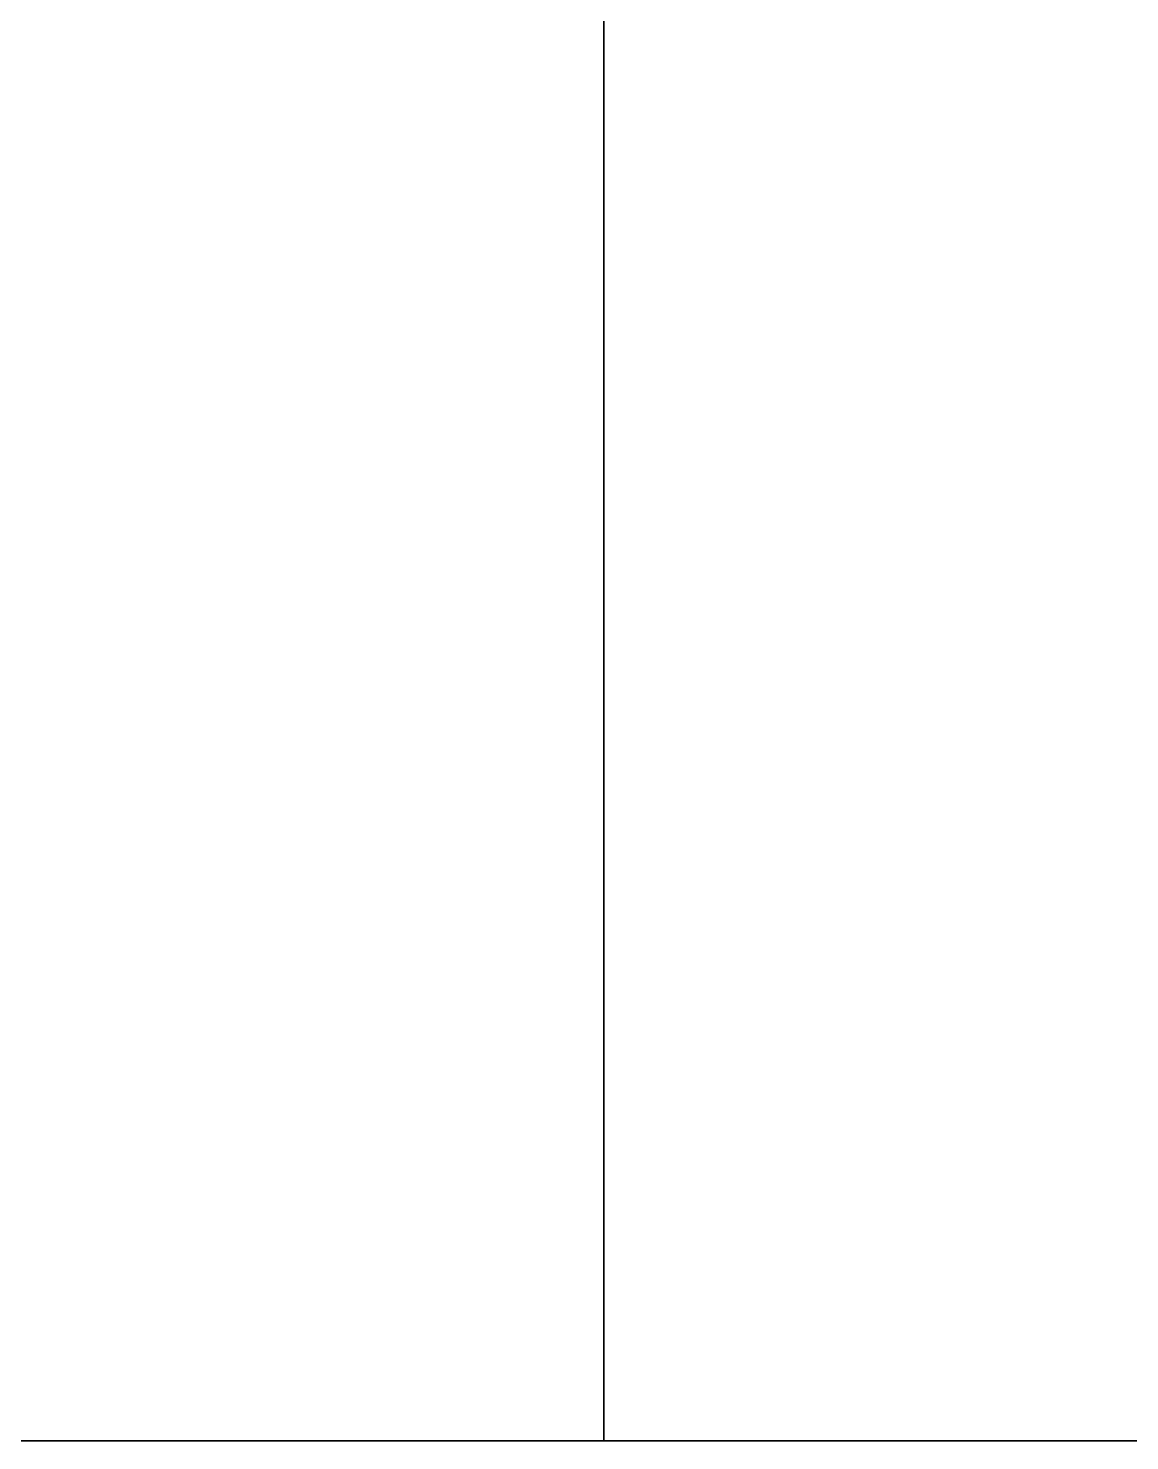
# Model space of a CAD drawing. Extents: x -530 to 530, y -2 to 255.
# Drawn here: x -0.000249 to 0.000228, y 0 to 0.000612 of the extents above; entities that cross this region are included whole.
import ezdxf

# ---------------------------------------------------------------- set-up
doc = ezdxf.new("R2010")
doc.units = 0
doc.header["$MEASUREMENT"] = 0
doc.layers.add('default', color=7, linetype='Continuous')

msp = doc.modelspace()

# ---------------------------------------------------------------- linework, layer by layer
at = {"layer": 'default', "color": 7, "linetype": 'Continuous'}
for p, q in [((0, 0, 2.069), (0, 0.049, 2.368)), ((0, 0, 2.069), (0, 0.049, 2.368)), ((0, 0.01, 1.52), (0, 0, 2.069)), ((0, 0.01, 1.52), (0, 0, 2.069))]:
    msp.add_line(p, q, dxfattribs=at)
at = {"layer": 'default', "color": 4, "linetype": 'Continuous'}
for p, q in [((0, 0, 2.069), (0, 0.049, 2.368)), ((0, 0, 2.069), (0, 0.049, 2.368)), ((0, 0.01, 1.52), (0, 0, 2.069)), ((0, 0.01, 1.52), (0, 0, 2.069))]:
    msp.add_line(p, q, dxfattribs=at)
at = {"layer": 'default', "color": 5, "linetype": 'Continuous'}
for p, q in [((-0.01, 0, 2.069), (0.01, 0, 2.069)), ((0.01, 0, 2.069), (-0.01, 0, 2.069)), ((0, 0), (0, 0)), ((0, 0), (0, 0)), ((0, 0), (0, 0)), ((0, 0), (0, 0)), ((0, 0), (0, 0)), ((0, 0), (0, 0)), ((0, 0), (0, 0)), ((0, 0), (0, 0)), ((0, 0), (0, 0)), ((0, 0), (0, 0)), ((0, 0), (0, 0)), ((0, 0), (0, 0)), ((0, 0), (0, 0)), ((0, 0), (0, 0)), ((0, 0), (0, 0)), ((0, 0), (0, 0)), ((0, 0), (0, 0)), ((0, 0), (0, 0)), ((0, 0), (0, 0)), ((0, 0), (0, 0)), ((0, 0), (0, 0)), ((0, 0), (0, 0)), ((0, 0), (0, 0)), ((0, 0), (0, 0)), ((0, 0), (0, 0)), ((0, 0), (0, 0)), ((0, 0), (0, 0)), ((0, 0), (0, 0)), ((0, 0), (0, 0)), ((0, 0), (0, 0)), ((0, 0), (0, 0)), ((0, 0), (0, 0)), ((0, 0), (0, 0)), ((0, 0), (0, 0)), ((0, 0), (0, 0)), ((0, 0), (0, 0)), ((0, 0), (0, 0)), ((0, 0), (0, 0)), ((0, 0), (0, 0)), ((0, 0), (0, 0)), ((0, 0), (0, 0)), ((0, 0), (0, 0)), ((0, 0), (0, 0)), ((0, 0), (0, 0)), ((0, 0), (0, 0)), ((0, 0), (0, 0)), ((0, 0), (0, 0)), ((0, 0), (0, 0)), ((0, 0), (0, 0)), ((0, 0), (0, 0)), ((0, 0), (0, 0)), ((0, 0), (0, 0)), ((0, 0), (0, 0)), ((0, 0), (0, 0)), ((0, 0), (0, 0)), ((0, 0), (0, 0)), ((0, 0), (0, 0)), ((0, 0), (0, 0)), ((0, 0), (0, 0)), ((0, 0), (0, 0)), ((0, 0), (0, 0)), ((0, 0), (0, 0)), ((0, 0), (0, 0)), ((0, 0), (0, 0)), ((0, 0), (0, 0)), ((0, 0), (0, 0)), ((0, 0), (0, 0)), ((0, 0), (0, 0)), ((0, 0), (0, 0)), ((0, 0), (0, 0)), ((0, 0), (0, 0)), ((0, 0), (0, 0)), ((0, 0), (0, 0)), ((0, 0), (0, 0)), ((0, 0), (0, 0)), ((0, 0), (0, 0)), ((0, 0), (0, 0)), ((0, 0), (0, 0)), ((0, 0), (0, 0)), ((0, 0), (0, 0)), ((0, 0), (0, 0)), ((0, 0), (0, 0)), ((0, 0), (0, 0)), ((0, 0), (0, 0)), ((0, 0), (0, 0)), ((0, 0), (0, 0)), ((0, 0), (0, 0)), ((0, 0), (0, 0)), ((0, 0), (0, 0)), ((0, 0), (0, 0)), ((0, 0), (0, 0)), ((0, 0), (0, 0)), ((0, 0), (0, 0)), ((0, 0), (0, 0)), ((0, 0), (0, 0)), ((0, 0), (0, 0)), ((0, 0), (0, 0)), ((0, 0), (0, 0)), ((0, 0), (0, 0)), ((0, 0), (0, 0)), ((0, 0), (0, 0)), ((0, 0), (0, 0)), ((0, 0), (0, 0)), ((0, 0), (0, 0)), ((0, 0), (0, 0)), ((0, 0), (0, 0)), ((0, 0), (0, 0)), ((0, 0), (0, 0)), ((0, 0), (0, 0)), ((0, 0), (0, 0)), ((0, 0), (0, 0)), ((0, 0), (0, 0)), ((0, 0), (0, 0)), ((0, 0), (0, 0)), ((0, 0), (0, 0)), ((0, 0), (0, 0)), ((0, 0), (0, 0)), ((0, 0), (0, 0)), ((0, 0), (0, 0)), ((0, 0), (0, 0)), ((0, 0), (0, 0)), ((0, 0), (0, 0)), ((0, 0), (0, 0)), ((0, 0), (0, 0)), ((0, 0), (0, 0)), ((0, 0), (0, 0)), ((0, 0), (0, 0)), ((0, 0), (0, 0)), ((0, 0), (0, 0)), ((0, 0), (0, 0)), ((0, 0), (0, 0)), ((0, 0), (0, 0)), ((0, 0), (0, 0)), ((0, 0), (0, 0)), ((0, 0), (0, 0)), ((0, 0), (0, 0)), ((0, 0), (0, 0)), ((0, 0), (0, 0)), ((0, 0), (0, 0)), ((0, 0), (0, 0)), ((0, 0), (0, 0)), ((0, 0), (0, 0)), ((0, 0), (0, 0)), ((0, 0), (0, 0)), ((0, 0), (0, 0)), ((0, 0), (0, 0)), ((0, 0), (0, 0)), ((0, 0), (0, 0)), ((0, 0), (0, 0)), ((0, 0), (0, 0)), ((0, 0), (0, 0)), ((0, 0), (0, 0)), ((0, 0), (0, 0)), ((0, 0), (0, 0)), ((0, 0), (0, 0)), ((0, 0), (0, 0)), ((0, 0), (0, 0)), ((0, 0), (0, 0)), ((0, 0), (0, 0)), ((0, 0), (0, 0)), ((0, 0), (0, 0)), ((0, 0), (0, 0)), ((0, 0), (0, 0)), ((0, 0), (0, 0)), ((0, 0), (0, 0)), ((0, 0), (0, 0)), ((0, 0), (0, 0)), ((0, 0), (0, 0)), ((0, 0), (0, 0)), ((0, 0), (0, 0)), ((0, 0), (0, 0)), ((0, 0), (0, 0)), ((0, 0), (0, 0)), ((0, 0), (0, 0)), ((0, 0), (0, 0)), ((0, 0), (0, 0)), ((0, 0), (0, 0)), ((0, 0), (0, 0)), ((0, 0), (0, 0)), ((0, 0), (0, 0)), ((0, 0), (0, 0)), ((0, 0), (0, 0)), ((0, 0), (0, 0)), ((0, 0), (0, 0)), ((0, 0), (0, 0)), ((0, 0), (0, 0)), ((0, 0), (0, 0)), ((0, 0), (0, 0)), ((0, 0), (0, 0)), ((0, 0), (0, 0)), ((0, 0), (0, 0)), ((0, 0), (0, 0)), ((0, 0), (0, 0)), ((0, 0), (0, 0)), ((0, 0), (0, 0)), ((0, 0), (0, 0)), ((0, 0), (0, 0)), ((0, 0), (0, 0)), ((0, 0), (0, 0)), ((0, 0), (0, 0)), ((0, 0), (0, 0)), ((0, 0), (0, 0)), ((0, 0), (0, 0)), ((0, 0), (0, 0)), ((0, 0), (0, 0)), ((0, 0), (0, 0)), ((0, 0), (0, 0)), ((0, 0), (0, 0)), ((0, 0), (0, 0)), ((0, 0), (0, 0)), ((0, 0), (0, 0)), ((0, 0), (0, 0)), ((0, 0), (0, 0)), ((0, 0), (0, 0)), ((0, 0), (0, 0)), ((0, 0), (0, 0)), ((0, 0), (0, 0)), ((0, 0), (0, 0)), ((0, 0), (0, 0)), ((0, 0), (0, 0)), ((0, 0), (0, 0)), ((0, 0), (0, 0)), ((0, 0), (0, 0)), ((0, 0), (0, 0)), ((0, 0), (0, 0)), ((0, 0), (0, 0)), ((0, 0), (0, 0)), ((0, 0), (0, 0)), ((0, 0), (0, 0)), ((0, 0), (0, 0)), ((0, 0), (0, 0)), ((0, 0), (0, 0)), ((0, 0), (0, 0)), ((0, 0), (0, 0)), ((0, 0), (0, 0)), ((0, 0), (0, 0)), ((0, 0), (0, 0)), ((0, 0), (0, 0)), ((0, 0), (0, 0)), ((0, 0), (0, 0)), ((0, 0), (0, 0)), ((0, 0), (0, 0)), ((0, 0), (0, 0)), ((0, 0), (0, 0)), ((0, 0), (0, 0)), ((0, 0), (0, 0)), ((0, 0), (0, 0)), ((0, 0), (0, 0)), ((0, 0), (0, 0)), ((0, 0), (0, 0)), ((0, 0), (0, 0)), ((0, 0), (0, 0)), ((0, 0), (0, 0)), ((0, 0), (0, 0)), ((0, 0), (0, 0)), ((0, 0), (0, 0)), ((0, 0), (0, 0)), ((0, 0), (0, 0)), ((0, 0), (0, 0)), ((0, 0), (0, 0)), ((0, 0), (0, 0)), ((0, 0), (0, 0)), ((0, 0), (0, 0)), ((0, 0), (0, 0)), ((0, 0), (0, 0)), ((0, 0), (0, 0)), ((0, 0), (0, 0)), ((0, 0), (0, 0)), ((0, 0), (0, 0)), ((0, 0), (0, 0)), ((0, 0), (0, 0)), ((0, 0), (0, 0)), ((0, 0), (0, 0)), ((0, 0), (0, 0)), ((0, 0), (0, 0)), ((0, 0), (0, 0)), ((0, 0), (0, 0)), ((0, 0), (0, 0)), ((0, 0), (0, 0)), ((0, 0), (0, 0)), ((0, 0), (0, 0)), ((0, 0), (0, 0)), ((0, 0), (0, 0)), ((0, 0), (0, 0)), ((0, 0), (0, 0)), ((0, 0), (0, 0)), ((0, 0), (0, 0)), ((0, 0), (0, 0)), ((0, 0), (0, 0)), ((0, 0), (0, 0)), ((0, 0), (0, 0)), ((0, 0), (0, 0)), ((0, 0), (0, 0)), ((0, 0), (0, 0)), ((0, 0), (0, 0)), ((0, 0), (0, 0)), ((0, 0), (0, 0)), ((0, 0), (0, 0)), ((0, 0), (0, 0)), ((0, 0), (0, 0)), ((0, 0), (0, 0)), ((0, 0), (0, 0)), ((0, 0), (0, 0)), ((0, 0), (0, 0)), ((0, 0), (0, 0)), ((0, 0), (0, 0)), ((0, 0), (0, 0)), ((0, 0), (0, 0)), ((0, 0), (0, 0)), ((0, 0), (0, 0)), ((0, 0), (0, 0)), ((0, 0), (0, 0)), ((0, 0), (0, 0)), ((0, 0), (0, 0)), ((0, 0), (0, 0)), ((0, 0), (0, 0)), ((0, 0), (0, 0)), ((0, 0), (0, 0)), ((0, 0), (0, 0)), ((0, 0), (0, 0)), ((0, 0), (0, 0)), ((0, 0), (0, 0)), ((0, 0), (0, 0)), ((0, 0), (0, 0)), ((0, 0), (0, 0)), ((0, 0), (0, 0)), ((0, 0), (0, 0)), ((0, 0), (0, 0)), ((0, 0), (0, 0)), ((0, 0), (0, 0)), ((0, 0), (0, 0)), ((0, 0), (0, 0)), ((0, 0), (0, 0)), ((0, 0), (0, 0)), ((0, 0), (0, 0)), ((0, 0), (0, 0)), ((0, 0), (0, 0)), ((0, 0), (0, 0)), ((0, 0), (0, 0)), ((0, 0), (0, 0)), ((0, 0), (0, 0)), ((0, 0), (0, 0)), ((0, 0), (0, 0)), ((0, 0), (0, 0)), ((0, 0), (0, 0)), ((0, 0), (0, 0)), ((0, 0), (0, 0)), ((0, 0), (0, 0)), ((0, 0), (0, 0)), ((0, 0), (0, 0)), ((0, 0), (0, 0)), ((0, 0), (0, 0)), ((0, 0), (0, 0)), ((0, 0), (0, 0)), ((0, 0), (0, 0)), ((0, 0), (0, 0)), ((0, 0), (0, 0)), ((0, 0), (0, 0)), ((0, 0), (0, 0)), ((0, 0), (0, 0)), ((0, 0), (0, 0)), ((0, 0), (0, 0)), ((0, 0), (0, 0)), ((0, 0), (0, 0)), ((0, 0), (0, 0)), ((0, 0), (0, 0)), ((0, 0), (0, 0)), ((0, 0), (0, 0)), ((0, 0), (0, 0)), ((0, 0), (0, 0)), ((0, 0), (0, 0)), ((0, 0), (0, 0)), ((0, 0), (0, 0)), ((0, 0), (0, 0)), ((0, 0), (0, 0)), ((0, 0), (0, 0)), ((0, 0), (0, 0)), ((0, 0), (0, 0)), ((0, 0), (0, 0)), ((0, 0), (0, 0)), ((0, 0), (0, 0)), ((0, 0), (0, 0)), ((0, 0), (0, 0)), ((0, 0), (0, 0)), ((0, 0), (0, 0)), ((0, 0), (0, 0)), ((0, 0), (0, 0)), ((0, 0), (0, 0)), ((0, 0), (0, 0)), ((0, 0), (0, 0)), ((0, 0), (0, 0)), ((0, 0), (0, 0)), ((0, 0), (0, 0)), ((0, 0), (0, 0)), ((0, 0), (0, 0)), ((0, 0), (0, 0)), ((0, 0), (0, 0)), ((0, 0), (0, 0)), ((0, 0), (0, 0)), ((0, 0), (0, 0)), ((0, 0), (0, 0)), ((0, 0), (0, 0)), ((0, 0), (0, 0)), ((0, 0), (0, 0)), ((0, 0), (0, 0)), ((0, 0), (0, 0)), ((0, 0), (0, 0)), ((0, 0), (0, 0)), ((0, 0), (0, 0)), ((0, 0), (0, 0)), ((0, 0), (0, 0)), ((0, 0), (0, 0)), ((0, 0), (0, 0)), ((0, 0), (0, 0)), ((0, 0), (0, 0)), ((0, 0), (0, 0)), ((0, 0), (0, 0)), ((0, 0), (0, 0)), ((0, 0), (0, 0)), ((0, 0), (0, 0)), ((0, 0), (0, 0)), ((0, 0), (0, 0)), ((0, 0), (0, 0)), ((0, 0), (0, 0)), ((0, 0), (0, 0)), ((0, 0), (0, 0)), ((0, 0), (0, 0)), ((0, 0), (0, 0)), ((0, 0), (0, 0)), ((0, 0), (0, 0)), ((0, 0), (0, 0)), ((0, 0), (0, 0)), ((0, 0), (0, 0)), ((0, 0), (0, 0)), ((0, 0), (0, 0)), ((0, 0), (0, 0)), ((0, 0), (0, 0)), ((0, 0), (0, 0)), ((0, 0), (0, 0)), ((0, 0), (0, 0)), ((0, 0), (0, 0)), ((0, 0), (0, 0)), ((0, 0), (0, 0)), ((0, 0), (0, 0)), ((0, 0), (0, 0)), ((0, 0), (0, 0)), ((0, 0), (0, 0)), ((0, 0), (0, 0)), ((0, 0), (0, 0)), ((0, 0), (0, 0)), ((0, 0), (0, 0)), ((0, 0), (0, 0)), ((0, 0), (0, 0)), ((0, 0), (0, 0)), ((0, 0), (0, 0)), ((0, 0), (0, 0)), ((0, 0), (0, 0)), ((0, 0), (0, 0)), ((0, 0), (0, 0)), ((0, 0), (0, 0)), ((0, 0), (0, 0)), ((0, 0), (0, 0)), ((0, 0), (0, 0)), ((0, 0), (0, 0)), ((0, 0), (0, 0)), ((0, 0), (0, 0)), ((0, 0), (0, 0)), ((0, 0), (0, 0)), ((0, 0), (0, 0)), ((0, 0), (0, 0)), ((0, 0), (0, 0)), ((0, 0), (0, 0)), ((0, 0), (0, 0)), ((0, 0), (0, 0)), ((0, 0), (0, 0)), ((0, 0), (0, 0)), ((0, 0), (0, 0)), ((0, 0), (0, 0)), ((0, 0), (0, 0)), ((0, 0), (0, 0)), ((0, 0), (0, 0)), ((0, 0), (0, 0)), ((0, 0), (0, 0)), ((0, 0), (0, 0)), ((0, 0), (0, 0)), ((0, 0), (0, 0)), ((0, 0), (0, 0)), ((0, 0), (0, 0)), ((0, 0), (0, 0)), ((0, 0), (0, 0)), ((0, 0), (0, 0)), ((0, 0), (0, 0)), ((0, 0), (0, 0)), ((0, 0), (0, 0)), ((0, 0), (0, 0)), ((0, 0), (0, 0)), ((0, 0), (0, 0)), ((0, 0), (0, 0)), ((0, 0), (0, 0)), ((0, 0), (0, 0)), ((0, 0), (0, 0)), ((0, 0), (0, 0)), ((0, 0), (0, 0)), ((0, 0), (0, 0)), ((0, 0), (0, 0)), ((0, 0), (0, 0)), ((0, 0), (0, 0)), ((0, 0), (0, 0)), ((0, 0), (0, 0)), ((0, 0), (0, 0)), ((0, 0), (0, 0)), ((0, 0), (0, 0)), ((0, 0), (0, 0)), ((0, 0), (0, 0)), ((0, 0), (0, 0)), ((0, 0), (0, 0)), ((0, 0), (0, 0)), ((0, 0), (0, 0)), ((0, 0), (0, 0)), ((0, 0), (0, 0)), ((0, 0), (0, 0)), ((0, 0), (0, 0)), ((0, 0), (0, 0)), ((0, 0), (0, 0)), ((0, 0), (0, 0)), ((0, 0), (0, 0)), ((0, 0), (0, 0)), ((0, 0), (0, 0)), ((0, 0), (0, 0)), ((0, 0), (0, 0)), ((0, 0), (0, 0)), ((0, 0), (0, 0)), ((0, 0), (0, 0)), ((0, 0), (0, 0)), ((0, 0), (0, 0)), ((0, 0), (0, 0)), ((0, 0), (0, 0)), ((0, 0), (0, 0)), ((0, 0), (0, 0)), ((0, 0), (0, 0)), ((0, 0), (0, 0)), ((0, 0), (0, 0)), ((0, 0), (0, 0)), ((0, 0), (0, 0)), ((0, 0), (0, 0)), ((0, 0), (0, 0)), ((0, 0), (0, 0)), ((0, 0), (0, 0)), ((0, 0), (0, 0)), ((0, 0), (0, 0)), ((0, 0), (0, 0)), ((0, 0), (0, 0)), ((0, 0), (0, 0)), ((0, 0), (0, 0)), ((0, 0), (0, 0)), ((0, 0), (0, 0)), ((0, 0), (0, 0)), ((0, 0), (0, 0)), ((0, 0), (0, 0)), ((0, 0), (0, 0)), ((0, 0), (0, 0)), ((0, 0), (0, 0)), ((0, 0), (0, 0)), ((0, 0), (0, 0)), ((0, 0), (0, 0)), ((0, 0), (0, 0)), ((0, 0), (0, 0)), ((0, 0), (0, 0)), ((0, 0), (0, 0)), ((0, 0), (0, 0)), ((0, 0), (0, 0)), ((0, 0), (0, 0)), ((0, 0), (0, 0)), ((0, 0), (0, 0)), ((0, 0), (0, 0)), ((0, 0), (0, 0)), ((0, 0), (0, 0)), ((0, 0), (0, 0)), ((0, 0), (0, 0)), ((0, 0), (0, 0)), ((0, 0), (0, 0)), ((0, 0), (0, 0)), ((0, 0), (0, 0)), ((0, 0), (0, 0)), ((0, 0), (0, 0)), ((0, 0), (0, 0)), ((0, 0), (0, 0)), ((0, 0), (0, 0)), ((0, 0), (0, 0)), ((0, 0), (0, 0)), ((0, 0), (0, 0)), ((0, 0), (0, 0)), ((0, 0), (0, 0)), ((0, 0), (0, 0)), ((0, 0), (0, 0)), ((0, 0), (0, 0)), ((0, 0), (0, 0)), ((0, 0), (0, 0)), ((0, 0), (0, 0)), ((0, 0), (0, 0)), ((0, 0), (0, 0)), ((0, 0), (0, 0)), ((0, 0), (0, 0)), ((0, 0), (0, 0)), ((0, 0), (0, 0)), ((0, 0), (0, 0)), ((0, 0), (0, 0)), ((0, 0), (0, 0)), ((0, 0), (0, 0)), ((0, 0), (0, 0)), ((0, 0), (0, 0)), ((0, 0), (0, 0)), ((0, 0), (0, 0)), ((0, 0), (0, 0)), ((0, 0), (0, 0)), ((0, 0), (0, 0)), ((0, 0), (0, 0)), ((0, 0), (0, 0)), ((0, 0), (0, 0)), ((0, 0), (0, 0)), ((0, 0), (0, 0)), ((0, 0), (0, 0)), ((0, 0), (0, 0)), ((0, 0), (0, 0)), ((0, 0), (0, 0)), ((0, 0), (0, 0)), ((0, 0), (0, 0)), ((0, 0), (0, 0)), ((0, 0), (0, 0)), ((0, 0), (0, 0)), ((0, 0), (0, 0)), ((0, 0), (0, 0)), ((0, 0), (0, 0)), ((0, 0), (0, 0)), ((0, 0), (0, 0)), ((0, 0), (0, 0)), ((0, 0), (0, 0)), ((0, 0), (0, 0)), ((0, 0), (0, 0)), ((0, 0), (0, 0)), ((0, 0), (0, 0)), ((0, 0), (0, 0)), ((0, 0), (0, 0)), ((0, 0), (0, 0)), ((0, 0), (0, 0)), ((0, 0), (0, 0)), ((0, 0), (0, 0)), ((0, 0), (0, 0)), ((0, 0), (0, 0)), ((0, 0), (0, 0)), ((0, 0), (0, 0)), ((0, 0), (0, 0)), ((0, 0), (0, 0)), ((0, 0), (0, 0)), ((0, 0), (0, 0)), ((0, 0), (0, 0)), ((0, 0), (0, 0)), ((0, 0), (0, 0)), ((0, 0), (0, 0)), ((0, 0), (0, 0)), ((0, 0), (0, 0)), ((0, 0), (0, 0)), ((0, 0), (0, 0)), ((0, 0), (0, 0)), ((0, 0), (0, 0)), ((0, 0), (0, 0)), ((0, 0), (0, 0)), ((0, 0), (0, 0)), ((0, 0), (0, 0)), ((0, 0), (0, 0)), ((0, 0), (0, 0)), ((0, 0), (0, 0)), ((0, 0), (0, 0)), ((0, 0), (0, 0)), ((0, 0), (0, 0)), ((0, 0), (0, 0)), ((0, 0), (0, 0)), ((0, 0), (0, 0)), ((0, 0), (0, 0)), ((0, 0), (0, 0)), ((0, 0), (0, 0)), ((0, 0), (0, 0)), ((0, 0), (0, 0)), ((0, 0), (0, 0)), ((0, 0), (0, 0)), ((0, 0), (0, 0)), ((0, 0), (0, 0)), ((0, 0), (0, 0)), ((0, 0), (0, 0)), ((0, 0), (0, 0)), ((0, 0), (0, 0)), ((0, 0), (0, 0)), ((0, 0), (0, 0)), ((0, 0), (0, 0)), ((0, 0), (0, 0)), ((0, 0), (0, 0)), ((0, 0), (0, 0)), ((0, 0), (0, 0)), ((0, 0), (0, 0)), ((0, 0), (0, 0)), ((0, 0), (0, 0)), ((0, 0), (0, 0)), ((0, 0), (0, 0)), ((0, 0), (0, 0)), ((0, 0), (0, 0)), ((0, 0), (0, 0)), ((0, 0), (0, 0)), ((0, 0), (0, 0)), ((0, 0), (0, 0)), ((0, 0), (0, 0)), ((0, 0), (0, 0)), ((0, 0), (0, 0)), ((0, 0), (0, 0)), ((0, 0), (0, 0)), ((0, 0), (0, 0)), ((0, 0), (0, 0)), ((0, 0), (0, 0)), ((0, 0), (0, 0)), ((0, 0), (0, 0)), ((0, 0), (0, 0)), ((0, 0), (0, 0)), ((0, 0), (0, 0)), ((0, 0), (0, 0)), ((0, 0), (0, 0)), ((0, 0), (0, 0)), ((0, 0), (0, 0)), ((0, 0), (0, 0)), ((0, 0), (0, 0)), ((0, 0), (0, 0)), ((0, 0), (0, 0)), ((0, 0), (0, 0)), ((0, 0), (0, 0)), ((0, 0), (0, 0)), ((0, 0), (0, 0)), ((0, 0), (0, 0)), ((0, 0), (0, 0)), ((0, 0), (0, 0)), ((0, 0), (0, 0)), ((0, 0), (0, 0)), ((0, 0), (0, 0)), ((0, 0), (0, 0)), ((0, 0), (0, 0)), ((0, 0), (0, 0)), ((0, 0), (0, 0)), ((0, 0), (0, 0)), ((0, 0), (0, 0)), ((0, 0), (0, 0)), ((0, 0), (0, 0)), ((0, 0), (0, 0)), ((0, 0), (0, 0)), ((0, 0), (0, 0)), ((0, 0), (0, 0)), ((0, 0), (0, 0)), ((0, 0), (0, 0)), ((0, 0), (0, 0)), ((0, 0), (0, 0)), ((0, 0), (0, 0)), ((0, 0), (0, 0)), ((0, 0), (0, 0)), ((0, 0), (0, 0)), ((0, 0), (0, 0)), ((0, 0), (0, 0)), ((0, 0), (0, 0)), ((0, 0), (0, 0)), ((0, 0), (0, 0)), ((0, 0), (0, 0)), ((0, 0), (0, 0)), ((0, 0), (0, 0)), ((0, 0), (0, 0)), ((0, 0), (0, 0)), ((0, 0), (0, 0)), ((0, 0), (0, 0)), ((0, 0), (0, 0)), ((0, 0), (0, 0)), ((0, 0), (0, 0)), ((0, 0), (0, 0)), ((0, 0), (0, 0)), ((0, 0), (0, 0)), ((0, 0), (0, 0)), ((0, 0), (0, 0)), ((0, 0), (0, 0)), ((0, 0), (0, 0)), ((0, 0), (0, 0)), ((0, 0), (0, 0)), ((0, 0), (0, 0)), ((0, 0), (0, 0)), ((0, 0), (0, 0)), ((0, 0), (0, 0)), ((0, 0), (0, 0)), ((0, 0), (0, 0)), ((0, 0), (0, 0)), ((0, 0), (0, 0)), ((0, 0), (0, 0)), ((0, 0), (0, 0)), ((0, 0), (0, 0)), ((0, 0), (0, 0)), ((0, 0), (0, 0)), ((0, 0), (0, 0)), ((0, 0), (0, 0)), ((0, 0), (0, 0)), ((0, 0), (0, 0)), ((0, 0), (0, 0)), ((0, 0), (0, 0)), ((0, 0), (0, 0)), ((0, 0), (0, 0)), ((0, 0), (0, 0)), ((0, 0), (0, 0)), ((0, 0), (0, 0)), ((0, 0), (0, 0)), ((0, 0), (0, 0)), ((0, 0), (0, 0)), ((0, 0), (0, 0)), ((0, 0), (0, 0)), ((0, 0), (0, 0)), ((0, 0), (0, 0)), ((0, 0), (0, 0)), ((0, 0), (0, 0)), ((0, 0), (0, 0)), ((0, 0), (0, 0)), ((0, 0), (0, 0)), ((0, 0), (0, 0)), ((0, 0), (0, 0)), ((0, 0), (0, 0)), ((0, 0), (0, 0)), ((0, 0), (0, 0)), ((0, 0), (0, 0)), ((0, 0), (0, 0)), ((0, 0), (0, 0)), ((0, 0), (0, 0)), ((0, 0), (0, 0)), ((0, 0), (0, 0)), ((0, 0), (0, 0)), ((0, 0), (0, 0)), ((0, 0), (0, 0)), ((0, 0), (0, 0)), ((0, 0), (0, 0)), ((0, 0), (0, 0)), ((0, 0), (0, 0)), ((0, 0), (0, 0)), ((0, 0), (0, 0)), ((0, 0), (0, 0)), ((0, 0), (0, 0)), ((0, 0), (0, 0)), ((0, 0), (0, 0)), ((0, 0), (0, 0)), ((0, 0), (0, 0)), ((0, 0), (0, 0)), ((0, 0), (0, 0)), ((0, 0), (0, 0)), ((0, 0), (0, 0)), ((0, 0), (0, 0)), ((0, 0), (0, 0)), ((0, 0), (0, 0)), ((0, 0), (0, 0)), ((0, 0), (0, 0)), ((0, 0), (0, 0)), ((0, 0), (0, 0)), ((0, 0), (0, 0)), ((0, 0), (0, 0)), ((0, 0), (0, 0)), ((0, 0), (0, 0)), ((0, 0), (0, 0)), ((0, 0), (0, 0)), ((0, 0), (0, 0)), ((0, 0), (0, 0)), ((0, 0), (0, 0)), ((0, 0), (0, 0)), ((0, 0), (0, 0)), ((0, 0), (0, 0)), ((0, 0), (0, 0)), ((0, 0), (0, 0)), ((0, 0), (0, 0)), ((0, 0), (0, 0)), ((0, 0), (0, 0)), ((0, 0), (0, 0)), ((0, 0), (0, 0)), ((0, 0), (0, 0)), ((0, 0), (0, 0)), ((0, 0), (0, 0)), ((0, 0), (0, 0)), ((0, 0), (0, 0)), ((0, 0), (0, 0)), ((0, 0), (0, 0)), ((0, 0), (0, 0)), ((0, 0), (0, 0)), ((0, 0), (0, 0)), ((0, 0), (0, 0)), ((0, 0), (0, 0)), ((0, 0), (0, 0)), ((0, 0), (0, 0)), ((0, 0), (0, 0)), ((0, 0), (0, 0)), ((0, 0), (0, 0)), ((0, 0), (0, 0)), ((0, 0), (0, 0)), ((0, 0), (0, 0)), ((0, 0), (0, 0)), ((0, 0), (0, 0)), ((0, 0), (0, 0)), ((0, 0), (0, 0)), ((0, 0), (0, 0)), ((0, 0), (0, 0)), ((0, 0), (0, 0)), ((0, 0), (0, 0)), ((0, 0), (0, 0)), ((0, 0), (0, 0)), ((0, 0), (0, 0)), ((0, 0), (0, 0)), ((0, 0), (0, 0)), ((0, 0), (0, 0)), ((0, 0), (0, 0)), ((0, 0), (0, 0)), ((0, 0), (0, 0)), ((0, 0), (0, 0)), ((0, 0), (0, 0)), ((0, 0), (0, 0)), ((0, 0), (0, 0)), ((0, 0), (0, 0)), ((0, 0), (0, 0)), ((0, 0), (0, 0)), ((0, 0), (0, 0)), ((0, 0), (0, 0)), ((0, 0), (0, 0)), ((0, 0), (0, 0)), ((0, 0), (0, 0)), ((0, 0), (0, 0)), ((0, 0), (0, 0)), ((0, 0), (0, 0)), ((0, 0), (0, 0)), ((0, 0), (0, 0)), ((0, 0), (0, 0)), ((0, 0), (0, 0)), ((0, 0), (0, 0)), ((0, 0), (0, 0)), ((0, 0), (0, 0)), ((0, 0), (0, 0)), ((0, 0), (0, 0)), ((0, 0), (0, 0)), ((0, 0), (0, 0)), ((0, 0), (0, 0)), ((0, 0), (0, 0)), ((0, 0), (0, 0)), ((0, 0), (0, 0)), ((0, 0), (0, 0)), ((0, 0), (0, 0)), ((0, 0), (0, 0)), ((0, 0), (0, 0)), ((0, 0), (0, 0)), ((0, 0), (0, 0)), ((0, 0), (0, 0)), ((0, 0), (0, 0)), ((0, 0), (0, 0)), ((0, 0), (0, 0)), ((0, 0), (0, 0)), ((0, 0), (0, 0)), ((0, 0), (0, 0)), ((0, 0), (0, 0)), ((0, 0), (0, 0)), ((0, 0), (0, 0)), ((0, 0), (0, 0)), ((0, 0), (0, 0)), ((0, 0), (0, 0)), ((0, 0), (0, 0)), ((0, 0), (0, 0)), ((0, 0), (0, 0)), ((0, 0), (0, 0)), ((0, 0), (0, 0)), ((0, 0), (0, 0)), ((0, 0), (0, 0)), ((0, 0), (0, 0)), ((0, 0), (0, 0)), ((0, 0), (0, 0)), ((0, 0), (0, 0)), ((0, 0), (0, 0)), ((0, 0), (0, 0)), ((0, 0), (0, 0)), ((0, 0), (0, 0)), ((0, 0), (0, 0)), ((0, 0), (0, 0)), ((0, 0), (0, 0)), ((0, 0), (0, 0)), ((0, 0), (0, 0)), ((0, 0), (0, 0)), ((0, 0), (0, 0)), ((0, 0), (0, 0)), ((0, 0), (0, 0)), ((0, 0), (0, 0)), ((0, 0), (0, 0)), ((0, 0), (0, 0)), ((0, 0), (0, 0)), ((0, 0), (0, 0)), ((0, 0), (0, 0)), ((0, 0), (0, 0)), ((0, 0), (0, 0)), ((0, 0), (0, 0)), ((0, 0), (0, 0)), ((0, 0), (0, 0)), ((0, 0), (0, 0)), ((0, 0), (0, 0)), ((0, 0), (0, 0)), ((0, 0), (0, 0)), ((0, 0), (0, 0)), ((0, 0), (0, 0)), ((0, 0), (0, 0)), ((0, 0), (0, 0)), ((0, 0), (0, 0)), ((0, 0), (0, 0)), ((0, 0), (0, 0)), ((0, 0), (0, 0)), ((0, 0), (0, 0)), ((0, 0), (0, 0)), ((0, 0), (0, 0)), ((0, 0), (0, 0)), ((0, 0), (0, 0)), ((0, 0), (0, 0)), ((0, 0), (0, 0)), ((0, 0), (0, 0)), ((0, 0), (0, 0)), ((0, 0), (0, 0)), ((0, 0), (0, 0)), ((0, 0), (0, 0)), ((0, 0), (0, 0)), ((0, 0), (0, 0)), ((0, 0), (0, 0)), ((0, 0), (0, 0)), ((0, 0), (0, 0)), ((0, 0), (0, 0)), ((0, 0), (0, 0)), ((0, 0), (0, 0)), ((0, 0), (0, 0)), ((0, 0), (0, 0)), ((0, 0), (0, 0)), ((0, 0), (0, 0)), ((0, 0), (0, 0)), ((0, 0), (0, 0)), ((0, 0), (0, 0)), ((0, 0), (0, 0)), ((0, 0), (0, 0)), ((0, 0), (0, 0)), ((0, 0), (0, 0)), ((0, 0), (0, 0)), ((0, 0), (0, 0)), ((0, 0), (0, 0)), ((0, 0), (0, 0)), ((0, 0), (0, 0)), ((0, 0), (0, 0)), ((0, 0), (0, 0)), ((0, 0), (0, 0)), ((0, 0), (0, 0)), ((0, 0), (0, 0)), ((0, 0), (0, 0)), ((0, 0), (0, 0)), ((0, 0), (0, 0)), ((0, 0), (0, 0)), ((0, 0), (0, 0)), ((0, 0), (0, 0)), ((0, 0), (0, 0)), ((0, 0), (0, 0)), ((0, 0), (0, 0)), ((0, 0), (0, 0)), ((0, 0), (0, 0)), ((0, 0), (0, 0)), ((0, 0), (0, 0)), ((0, 0), (0, 0)), ((0, 0), (0, 0)), ((0, 0), (0, 0)), ((0, 0), (0, 0)), ((0, 0), (0, 0)), ((0, 0), (0, 0)), ((0, 0), (0, 0)), ((0, 0), (0, 0)), ((0, 0), (0, 0)), ((0, 0), (0, 0)), ((0, 0), (0, 0)), ((0, 0), (0, 0)), ((0, 0), (0, 0)), ((0, 0), (0, 0)), ((0, 0), (0, 0)), ((0, 0), (0, 0)), ((0, 0), (0, 0)), ((0, 0), (0, 0)), ((0, 0), (0, 0)), ((0, 0), (0, 0)), ((0, 0), (0, 0)), ((0, 0), (0, 0)), ((0, 0), (0, 0)), ((0, 0), (0, 0)), ((0, 0), (0, 0)), ((0, 0), (0, 0)), ((0, 0), (0, 0)), ((0, 0), (0, 0)), ((0, 0), (0, 0)), ((0, 0), (0, 0)), ((0, 0), (0, 0)), ((0, 0), (0, 0)), ((0, 0), (0, 0)), ((0, 0), (0, 0)), ((0, 0), (0, 0)), ((0, 0), (0, 0)), ((0, 0), (0, 0)), ((0, 0), (0, 0)), ((0, 0), (0, 0)), ((0, 0), (0, 0)), ((0, 0), (0, 0)), ((0, 0), (0, 0)), ((0, 0), (0, 0)), ((0, 0), (0, 0)), ((0, 0), (0, 0)), ((0, 0), (0, 0)), ((0, 0), (0, 0)), ((0, 0), (0, 0)), ((0, 0), (0, 0)), ((0, 0), (0, 0)), ((0, 0), (0, 0)), ((0, 0), (0, 0)), ((0, 0), (0, 0)), ((0, 0), (0, 0)), ((0, 0), (0, 0)), ((0, 0), (0, 0)), ((0, 0), (0, 0)), ((0, 0), (0, 0)), ((0, 0), (0, 0)), ((0, 0), (0, 0)), ((0, 0), (0, 0)), ((0, 0), (0, 0)), ((0, 0), (0, 0)), ((0, 0), (0, 0)), ((0, 0), (0, 0)), ((0, 0), (0, 0)), ((0, 0), (0, 0)), ((0, 0), (0, 0)), ((0, 0), (0, 0)), ((0, 0), (0, 0)), ((0, 0), (0, 0)), ((0, 0), (0, 0)), ((0, 0), (0, 0)), ((0, 0), (0, 0)), ((0, 0), (0, 0)), ((0, 0), (0, 0)), ((0, 0), (0, 0)), ((0, 0), (0, 0)), ((0, 0), (0, 0)), ((0, 0), (0, 0)), ((0, 0), (0, 0)), ((0, 0), (0, 0)), ((0, 0), (0, 0)), ((0, 0), (0, 0)), ((0, 0), (0, 0)), ((0, 0), (0, 0)), ((0, 0), (0, 0)), ((0, 0), (0, 0)), ((0, 0), (0, 0)), ((0, 0), (0, 0)), ((0, 0), (0, 0)), ((0, 0), (0, 0)), ((0, 0), (0, 0)), ((0, 0), (0, 0)), ((0, 0), (0, 0)), ((0, 0), (0, 0)), ((0, 0), (0, 0)), ((0, 0), (0, 0)), ((0, 0), (0, 0)), ((0, 0), (0, 0)), ((0, 0), (0, 0)), ((0, 0), (0, 0)), ((0, 0), (0, 0)), ((0, 0), (0, 0)), ((0, 0), (0, 0)), ((0, 0), (0, 0)), ((0, 0), (0, 0)), ((0, 0), (0, 0)), ((0, 0), (0, 0)), ((0, 0), (0, 0)), ((0, 0), (0, 0)), ((0, 0), (0, 0)), ((0, 0), (0, 0)), ((0, 0), (0, 0)), ((0, 0), (0, 0)), ((0, 0), (0, 0)), ((0, 0), (0, 0)), ((0, 0), (0, 0)), ((0, 0), (0, 0)), ((0, 0), (0, 0)), ((0, 0), (0, 0)), ((0, 0), (0, 0)), ((0, 0), (0, 0)), ((0, 0), (0, 0)), ((0, 0), (0, 0)), ((0, 0), (0, 0)), ((0, 0), (0, 0)), ((0, 0), (0, 0)), ((0, 0), (0, 0)), ((0, 0), (0, 0)), ((0, 0), (0, 0)), ((0, 0), (0, 0)), ((0, 0), (0, 0)), ((0, 0), (0, 0)), ((0, 0), (0, 0)), ((0, 0), (0, 0)), ((0, 0), (0, 0)), ((0, 0), (0, 0)), ((0, 0), (0, 0)), ((0, 0), (0, 0)), ((0, 0), (0, 0)), ((0, 0), (0, 0)), ((0, 0), (0, 0)), ((0, 0), (0, 0)), ((0, 0), (0, 0)), ((0, 0), (0, 0)), ((0, 0), (0, 0)), ((0, 0), (0, 0)), ((0, 0), (0, 0)), ((0, 0), (0, 0)), ((0, 0), (0, 0)), ((0, 0), (0, 0)), ((0, 0), (0, 0)), ((0, 0), (0, 0)), ((0, 0), (0, 0)), ((0, 0), (0, 0)), ((0, 0), (0, 0)), ((0, 0), (0, 0)), ((0, 0), (0, 0)), ((0, 0), (0, 0)), ((0, 0), (0, 0)), ((0, 0), (0, 0)), ((0, 0), (0, 0)), ((0, 0), (0, 0)), ((0, 0), (0, 0)), ((0, 0), (0, 0)), ((0, 0), (0, 0)), ((0, 0), (0, 0)), ((0, 0), (0, 0)), ((0, 0), (0, 0)), ((0, 0), (0, 0)), ((0, 0), (0, 0)), ((0, 0), (0, 0)), ((0, 0), (0, 0)), ((0, 0), (0, 0)), ((0, 0), (0, 0)), ((0, 0), (0, 0)), ((0, 0), (0, 0)), ((0, 0), (0, 0)), ((0, 0), (0, 0)), ((0, 0), (0, 0)), ((0, 0), (0, 0)), ((0, 0), (0, 0)), ((0, 0), (0, 0)), ((0, 0), (0, 0)), ((0, 0), (0, 0)), ((0, 0), (0, 0)), ((0, 0), (0, 0)), ((0, 0), (0, 0)), ((0, 0), (0, 0)), ((0, 0), (0, 0)), ((0, 0), (0, 0)), ((0, 0), (0, 0)), ((0, 0), (0, 0)), ((0, 0), (0, 0)), ((0, 0), (0, 0)), ((0, 0), (0, 0)), ((0, 0), (0, 0)), ((0, 0), (0, 0)), ((0, 0), (0, 0)), ((0, 0), (0, 0)), ((0, 0), (0, 0)), ((0, 0), (0, 0)), ((0, 0), (0, 0)), ((0, 0), (0, 0)), ((0, 0), (0, 0)), ((0, 0), (0, 0)), ((0, 0), (0, 0)), ((0, 0), (0, 0)), ((0, 0), (0, 0)), ((0, 0), (0, 0)), ((0, 0), (0, 0)), ((0, 0), (0, 0)), ((0, 0), (0, 0)), ((0, 0), (0, 0)), ((0, 0), (0, 0)), ((0, 0), (0, 0)), ((0, 0), (0, 0)), ((0, 0), (0, 0)), ((0, 0), (0, 0)), ((0, 0), (0, 0)), ((0, 0), (0, 0)), ((0, 0), (0, 0)), ((0, 0), (0, 0)), ((0, 0), (0, 0)), ((0, 0), (0, 0)), ((0, 0), (0, 0)), ((0, 0), (0, 0)), ((0, 0), (0, 0)), ((0, 0), (0, 0)), ((0, 0), (0, 0)), ((0, 0), (0, 0)), ((0, 0), (0, 0)), ((0, 0), (0, 0)), ((0, 0), (0, 0)), ((0, 0), (0, 0)), ((0, 0), (0, 0)), ((0, 0), (0, 0)), ((0, 0), (0, 0)), ((0, 0), (0, 0)), ((0, 0), (0, 0)), ((0, 0), (0, 0)), ((0, 0), (0, 0)), ((0, 0), (0, 0)), ((0, 0), (0, 0)), ((0, 0), (0, 0)), ((0, 0), (0, 0)), ((0, 0), (0, 0)), ((0, 0), (0, 0)), ((0, 0), (0, 0)), ((0, 0), (0, 0)), ((0, 0), (0, 0)), ((0, 0), (0, 0)), ((0, 0), (0, 0)), ((0, 0), (0, 0)), ((0, 0), (0, 0)), ((0, 0), (0, 0)), ((0, 0), (0, 0)), ((0, 0), (0, 0)), ((0, 0), (0, 0)), ((0, 0), (0, 0)), ((0, 0), (0, 0)), ((0, 0), (0, 0)), ((0, 0), (0, 0)), ((0, 0), (0, 0)), ((0, 0), (0, 0)), ((0, 0), (0, 0)), ((0, 0), (0, 0)), ((0, 0), (0, 0)), ((0, 0), (0, 0)), ((0, 0), (0, 0)), ((0, 0), (0, 0)), ((0, 0), (0, 0)), ((0, 0), (0, 0)), ((0, 0), (0, 0)), ((0, 0), (0, 0)), ((0, 0), (0, 0)), ((0, 0), (0, 0)), ((0, 0), (0, 0)), ((0, 0), (0, 0)), ((0, 0), (0, 0)), ((0, 0), (0, 0)), ((0, 0), (0, 0)), ((0, 0), (0, 0)), ((0, 0), (0, 0)), ((0, 0), (0, 0)), ((0, 0), (0, 0)), ((0, 0), (0, 0)), ((0, 0), (0, 0)), ((0, 0), (0, 0)), ((0, 0), (0, 0)), ((0, 0), (0, 0)), ((0, 0), (0, 0)), ((0, 0), (0, 0)), ((0, 0), (0, 0)), ((0, 0), (0, 0)), ((0, 0), (0, 0)), ((0, 0), (0, 0)), ((0, 0), (0, 0)), ((0, 0), (0, 0)), ((0, 0), (0, 0)), ((0, 0), (0, 0)), ((0, 0), (0, 0)), ((0, 0), (0, 0)), ((0, 0), (0, 0)), ((0, 0), (0, 0)), ((0, 0), (0, 0)), ((0, 0), (0, 0)), ((0, 0), (0, 0)), ((0, 0), (0, 0)), ((0, 0), (0, 0)), ((0, 0), (0, 0)), ((0, 0), (0, 0)), ((0, 0), (0, 0)), ((0, 0), (0, 0)), ((0, 0), (0, 0)), ((0, 0), (0, 0)), ((0, 0), (0, 0)), ((0, 0), (0, 0)), ((0, 0), (0, 0)), ((0, 0), (0, 0)), ((0, 0), (0, 0)), ((0, 0), (0, 0)), ((0, 0), (0, 0)), ((0, 0), (0, 0)), ((0, 0), (0, 0)), ((0, 0), (0, 0)), ((0, 0), (0, 0)), ((0, 0), (0, 0)), ((0, 0), (0, 0)), ((0, 0), (0, 0)), ((0, 0), (0, 0)), ((0, 0), (0, 0)), ((0, 0), (0, 0)), ((0, 0), (0, 0)), ((0, 0), (0, 0)), ((0, 0), (0, 0)), ((0, 0), (0, 0)), ((0, 0), (0, 0)), ((0, 0), (0, 0)), ((0, 0), (0, 0)), ((0, 0), (0, 0)), ((0, 0), (0, 0)), ((0, 0), (0, 0)), ((0, 0), (0, 0)), ((0, 0), (0, 0)), ((0, 0), (0, 0)), ((0, 0), (0, 0)), ((0, 0), (0, 0)), ((0, 0), (0, 0)), ((0, 0), (0, 0)), ((0, 0), (0, 0)), ((0, 0), (0, 0)), ((0, 0), (0, 0)), ((0, 0), (0, 0)), ((0, 0), (0, 0)), ((0, 0), (0, 0)), ((0, 0), (0, 0)), ((0, 0), (0, 0)), ((0, 0), (0, 0)), ((0, 0), (0, 0)), ((0, 0), (0, 0)), ((0, 0), (0, 0)), ((0, 0), (0, 0)), ((0, 0), (0, 0)), ((0, 0), (0, 0)), ((0, 0), (0, 0)), ((0, 0), (0, 0)), ((0, 0), (0, 0)), ((0, 0), (0, 0)), ((0, 0), (0, 0)), ((0, 0), (0, 0)), ((0, 0), (0, 0)), ((0, 0), (0, 0)), ((0, 0), (0, 0)), ((0, 0), (0, 0)), ((0, 0), (0, 0)), ((0, 0), (0, 0)), ((0, 0), (0, 0)), ((0, 0), (0, 0)), ((0, 0), (0, 0)), ((0, 0), (0, 0)), ((0, 0), (0, 0)), ((0, 0), (0, 0)), ((0, 0), (0, 0)), ((0, 0), (0, 0)), ((0, 0), (0, 0)), ((0, 0), (0, 0)), ((0, 0), (0, 0)), ((0, 0), (0, 0)), ((0, 0), (0, 0)), ((0, 0), (0, 0)), ((0, 0), (0, 0)), ((0, 0), (0, 0)), ((0, 0), (0, 0)), ((0, 0), (0, 0)), ((0, 0), (0, 0)), ((0, 0), (0, 0)), ((0, 0), (0, 0)), ((0, 0), (0, 0)), ((0, 0), (0, 0)), ((0, 0), (0, 0)), ((0, 0), (0, 0)), ((0, 0), (0, 0)), ((0, 0), (0, 0)), ((0, 0), (0, 0)), ((0, 0), (0, 0)), ((0, 0), (0, 0)), ((0, 0), (0, 0)), ((0, 0), (0, 0)), ((0, 0), (0, 0)), ((0, 0), (0, 0)), ((0, 0), (0, 0)), ((0, 0), (0, 0)), ((0, 0), (0, 0)), ((0, 0), (0, 0)), ((0, 0), (0, 0)), ((0, 0), (0, 0)), ((0, 0), (0, 0)), ((0, 0), (0, 0)), ((0, 0), (0, 0)), ((0, 0), (0, 0)), ((0, 0), (0, 0)), ((0, 0), (0, 0)), ((0, 0), (0, 0)), ((0, 0), (0, 0)), ((0, 0), (0, 0)), ((0, 0), (0, 0)), ((0, 0), (0, 0)), ((0, 0), (0, 0)), ((0, 0), (0, 0)), ((0, 0), (0, 0)), ((0, 0), (0, 0)), ((0, 0), (0, 0)), ((0, 0), (0, 0)), ((0, 0), (0, 0)), ((0, 0), (0, 0)), ((0, 0), (0, 0)), ((0, 0), (0, 0)), ((0, 0), (0, 0)), ((0, 0), (0, 0)), ((0, 0), (0, 0)), ((0, 0), (0, 0)), ((0, 0), (0, 0)), ((0, 0), (0, 0)), ((0, 0), (0, 0)), ((0, 0), (0, 0)), ((0, 0), (0, 0)), ((0, 0), (0, 0)), ((0, 0), (0, 0)), ((0, 0), (0, 0)), ((0, 0), (0, 0)), ((0, 0), (0, 0)), ((0, 0), (0, 0)), ((0, 0), (0, 0)), ((0, 0), (0, 0)), ((0, 0), (0, 0)), ((0, 0), (0, 0)), ((0, 0), (0, 0)), ((0, 0), (0, 0)), ((0, 0), (0, 0)), ((0, 0), (0, 0)), ((0, 0), (0, 0)), ((0, 0), (0, 0)), ((0, 0), (0, 0)), ((0, 0), (0, 0)), ((0, 0), (0, 0)), ((0, 0), (0, 0)), ((0, 0), (0, 0)), ((0, 0), (0, 0)), ((0, 0), (0, 0)), ((0, 0), (0, 0)), ((0, 0), (0, 0)), ((0, 0), (0, 0)), ((0, 0), (0, 0)), ((0, 0), (0, 0)), ((0, 0), (0, 0)), ((0, 0), (0, 0)), ((0, 0), (0, 0)), ((0, 0), (0, 0)), ((0, 0), (0, 0)), ((0, 0), (0, 0)), ((0, 0), (0, 0)), ((0, 0), (0, 0)), ((0, 0), (0, 0)), ((0, 0), (0, 0)), ((0, 0), (0, 0)), ((0, 0), (0, 0)), ((0, 0), (0, 0)), ((0, 0), (0, 0)), ((0, 0), (0, 0)), ((0, 0), (0, 0)), ((0, 0), (0, 0)), ((0, 0), (0, 0)), ((0, 0), (0, 0)), ((0, 0), (0, 0)), ((0, 0), (0, 0)), ((0, 0), (0, 0)), ((0, 0), (0, 0)), ((0, 0), (0, 0)), ((0, 0), (0, 0)), ((0, 0), (0, 0)), ((0, 0), (0, 0)), ((0, 0), (0, 0)), ((0, 0), (0, 0)), ((0, 0), (0, 0)), ((0, 0), (0, 0)), ((0, 0), (0, 0)), ((0, 0), (0, 0)), ((0, 0), (0, 0)), ((0, 0), (0, 0)), ((0, 0), (0, 0)), ((0, 0), (0, 0)), ((0, 0), (0, 0)), ((0, 0), (0, 0)), ((0, 0), (0, 0)), ((0, 0), (0, 0)), ((0, 0), (0, 0)), ((0, 0), (0, 0)), ((0, 0), (0, 0)), ((0, 0), (0, 0)), ((0, 0), (0, 0)), ((0, 0), (0, 0)), ((0, 0), (0, 0)), ((0, 0), (0, 0)), ((0, 0), (0, 0)), ((0, 0), (0, 0)), ((0, 0), (0, 0)), ((0, 0), (0, 0)), ((0, 0), (0, 0)), ((0, 0), (0, 0)), ((0, 0), (0, 0)), ((0, 0), (0, 0)), ((0, 0), (0, 0)), ((0, 0), (0, 0)), ((0, 0), (0, 0)), ((0, 0), (0, 0)), ((0, 0), (0, 0)), ((0, 0), (0, 0)), ((0, 0), (0, 0)), ((0, 0), (0, 0)), ((0, 0), (0, 0)), ((0, 0), (0, 0)), ((0, 0), (0, 0)), ((0, 0), (0, 0)), ((0, 0), (0, 0)), ((0, 0), (0, 0)), ((0, 0), (0, 0)), ((0, 0), (0, 0)), ((0, 0), (0, 0)), ((0, 0), (0, 0)), ((0, 0), (0, 0)), ((0, 0), (0, 0)), ((0, 0), (0, 0)), ((0, 0), (0, 0)), ((0, 0), (0, 0)), ((0, 0), (0, 0)), ((0, 0), (0, 0)), ((0, 0), (0, 0)), ((0, 0), (0, 0)), ((0, 0), (0, 0)), ((0, 0), (0, 0)), ((0, 0), (0, 0)), ((0, 0), (0, 0)), ((0, 0), (0, 0)), ((0, 0), (0, 0)), ((0, 0), (0, 0)), ((0, 0), (0, 0)), ((0, 0), (0, 0)), ((0, 0), (0, 0)), ((0, 0), (0, 0)), ((0, 0), (0, 0)), ((0, 0), (0, 0)), ((0, 0), (0, 0)), ((0, 0), (0, 0)), ((0, 0), (0, 0)), ((0, 0), (0, 0)), ((0, 0), (0, 0)), ((0, 0), (0, 0)), ((0, 0), (0, 0)), ((0, 0), (0, 0)), ((0, 0), (0, 0)), ((0, 0), (0, 0)), ((0, 0), (0, 0)), ((0, 0), (0, 0)), ((0, 0), (0, 0)), ((0, 0), (0, 0)), ((0, 0), (0, 0)), ((0, 0), (0, 0)), ((0, 0), (0, 0)), ((0, 0), (0, 0)), ((0, 0), (0, 0)), ((0, 0), (0, 0)), ((0, 0), (0, 0)), ((0, 0), (0, 0)), ((0, 0), (0, 0)), ((0, 0), (0, 0)), ((0, 0), (0, 0)), ((0, 0), (0, 0)), ((0, 0), (0, 0)), ((0, 0), (0, 0)), ((0, 0), (0, 0)), ((0, 0), (0, 0)), ((0, 0), (0, 0)), ((0, 0), (0, 0)), ((0, 0), (0, 0)), ((0, 0), (0, 0)), ((0, 0), (0, 0)), ((0, 0), (0, 0)), ((0, 0), (0, 0)), ((0, 0), (0, 0)), ((0, 0), (0, 0)), ((0, 0), (0, 0)), ((0, 0), (0, 0)), ((0, 0), (0, 0)), ((0, 0), (0, 0)), ((0, 0), (0, 0)), ((0, 0), (0, 0)), ((0, 0), (0, 0)), ((0, 0), (0, 0)), ((0, 0), (0, 0)), ((0, 0), (0, 0)), ((0, 0), (0, 0)), ((0, 0), (0, 0)), ((0, 0), (0, 0)), ((0, 0), (0, 0)), ((0, 0), (0, 0)), ((0, 0), (0, 0)), ((0, 0), (0, 0)), ((0, 0), (0, 0)), ((0, 0), (0, 0)), ((0, 0), (0, 0)), ((0, 0), (0, 0)), ((0, 0), (0, 0)), ((0, 0), (0, 0)), ((0, 0), (0, 0)), ((0, 0), (0, 0)), ((0, 0), (0, 0)), ((0, 0), (0, 0)), ((0, 0), (0, 0)), ((0, 0), (0, 0)), ((0, 0), (0, 0)), ((0, 0), (0, 0)), ((0, 0), (0, 0)), ((0, 0), (0, 0)), ((0, 0), (0, 0)), ((0, 0), (0, 0)), ((0, 0), (0, 0)), ((0, 0), (0, 0)), ((0, 0), (0, 0)), ((0, 0), (0, 0)), ((0, 0), (0, 0)), ((0, 0), (0, 0)), ((0, 0), (0, 0)), ((0, 0), (0, 0)), ((0, 0), (0, 0)), ((0, 0), (0, 0)), ((0, 0), (0, 0)), ((0, 0), (0, 0)), ((0, 0), (0, 0)), ((0, 0), (0, 0)), ((0, 0), (0, 0)), ((0, 0), (0, 0)), ((0, 0), (0, 0)), ((0, 0), (0, 0)), ((0, 0), (0, 0)), ((0, 0), (0, 0)), ((0, 0), (0, 0)), ((0, 0), (0, 0)), ((0, 0), (0, 0)), ((0, 0), (0, 0)), ((0, 0), (0, 0)), ((0, 0), (0, 0)), ((0, 0), (0, 0)), ((0, 0), (0, 0)), ((0, 0), (0, 0)), ((0, 0), (0, 0)), ((0, 0), (0, 0)), ((0, 0), (0, 0)), ((0, 0), (0, 0)), ((0, 0), (0, 0)), ((0, 0), (0, 0)), ((0, 0), (0, 0)), ((0, 0), (0, 0)), ((0, 0), (0, 0)), ((0, 0), (0, 0)), ((0, 0), (0, 0)), ((0, 0), (0, 0)), ((0, 0), (0, 0)), ((0, 0), (0, 0)), ((0, 0), (0, 0)), ((0, 0), (0, 0)), ((0, 0), (0, 0)), ((0, 0), (0, 0)), ((0, 0), (0, 0)), ((0, 0), (0, 0)), ((0, 0), (0, 0)), ((0, 0), (0, 0)), ((0, 0), (0, 0)), ((0, 0), (0, 0)), ((0, 0), (0, 0)), ((0, 0), (0, 0)), ((0, 0), (0, 0)), ((0, 0), (0, 0)), ((0, 0), (0, 0)), ((0, 0), (0, 0)), ((0, 0), (0, 0)), ((0, 0), (0, 0)), ((0, 0), (0, 0)), ((0, 0), (0, 0)), ((0, 0), (0, 0)), ((0, 0), (0, 0)), ((0, 0), (0, 0)), ((0, 0), (0, 0)), ((0, 0), (0, 0)), ((0, 0), (0, 0)), ((0, 0), (0, 0)), ((0, 0), (0, 0)), ((0, 0), (0, 0)), ((0, 0), (0, 0)), ((0, 0), (0, 0)), ((0, 0), (0, 0)), ((0, 0), (0, 0)), ((0, 0), (0, 0)), ((0, 0), (0, 0)), ((0, 0), (0, 0)), ((0, 0), (0, 0)), ((0, 0), (0, 0)), ((0, 0), (0, 0)), ((0, 0), (0, 0)), ((0, 0), (0, 0)), ((0, 0), (0, 0)), ((0, 0), (0, 0)), ((0, 0), (0, 0)), ((0, 0), (0, 0)), ((0, 0), (0, 0)), ((0, 0), (0, 0)), ((0, 0), (0, 0)), ((0, 0), (0, 0)), ((0, 0), (0, 0)), ((0, 0), (0, 0)), ((0, 0), (0, 0)), ((0, 0), (0, 0)), ((0, 0), (0, 0)), ((0, 0), (0, 0)), ((0, 0), (0, 0)), ((0, 0), (0, 0)), ((0, 0), (0, 0)), ((0, 0), (0, 0)), ((0, 0), (0, 0)), ((0, 0), (0, 0)), ((0, 0), (0, 0)), ((0, 0), (0, 0)), ((0, 0), (0, 0)), ((0, 0), (0, 0)), ((0, 0), (0, 0)), ((0, 0), (0, 0)), ((0, 0), (0, 0)), ((0, 0), (0, 0)), ((0, 0), (0, 0)), ((0, 0), (0, 0)), ((0, 0), (0, 0)), ((0, 0), (0, 0)), ((0, 0), (0, 0)), ((0, 0), (0, 0)), ((0, 0), (0, 0)), ((0, 0), (0, 0)), ((0, 0), (0, 0)), ((0, 0), (0, 0)), ((0, 0), (0, 0)), ((0, 0), (0, 0)), ((0, 0), (0, 0)), ((0, 0), (0, 0)), ((0, 0), (0, 0)), ((0, 0), (0, 0)), ((0, 0), (0, 0)), ((0, 0), (0, 0)), ((0, 0), (0, 0)), ((0, 0), (0, 0)), ((0, 0), (0, 0)), ((0, 0), (0, 0)), ((0, 0), (0, 0)), ((0, 0), (0, 0)), ((0, 0), (0, 0)), ((0, 0), (0, 0)), ((0, 0), (0, 0)), ((0, 0), (0, 0)), ((0, 0), (0, 0)), ((0, 0), (0, 0)), ((0, 0), (0, 0)), ((0, 0), (0, 0)), ((0, 0), (0, 0)), ((0, 0), (0, 0)), ((0, 0), (0, 0)), ((0, 0), (0, 0)), ((0, 0), (0, 0)), ((0, 0), (0, 0)), ((0, 0), (0, 0)), ((0, 0), (0, 0)), ((0, 0), (0, 0)), ((0, 0), (0, 0)), ((0, 0), (0, 0)), ((0, 0), (0, 0)), ((0, 0), (0, 0)), ((0, 0), (0, 0)), ((0, 0), (0, 0)), ((0, 0), (0, 0)), ((0, 0), (0, 0)), ((0, 0), (0, 0)), ((0, 0), (0, 0)), ((0, 0), (0, 0)), ((0, 0), (0, 0)), ((0, 0), (0, 0)), ((0, 0), (0, 0)), ((0, 0), (0, 0)), ((0, 0), (0, 0)), ((0, 0), (0, 0)), ((0, 0), (0, 0)), ((0, 0), (0, 0)), ((0, 0), (0, 0)), ((0, 0), (0, 0)), ((0, 0), (0, 0)), ((0, 0), (0, 0)), ((0, 0), (0, 0)), ((0, 0), (0, 0)), ((0, 0), (0, 0)), ((0, 0), (0, 0)), ((0, 0), (0, 0)), ((0, 0), (0, 0)), ((0, 0), (0, 0)), ((0, 0), (0, 0)), ((0, 0), (0, 0)), ((0, 0), (0, 0)), ((0, 0), (0, 0)), ((0, 0), (0, 0)), ((0, 0), (0, 0)), ((0, 0), (0, 0)), ((0, 0), (0, 0)), ((0, 0), (0, 0)), ((0, 0), (0, 0)), ((0, 0), (0, 0)), ((0, 0), (0, 0)), ((0, 0), (0, 0)), ((0, 0), (0, 0)), ((0, 0), (0, 0)), ((0, 0), (0, 0)), ((0, 0), (0, 0)), ((0, 0), (0, 0)), ((0, 0), (0, 0)), ((0, 0), (0, 0)), ((0, 0), (0, 0)), ((0, 0), (0, 0)), ((0, 0), (0, 0)), ((0, 0), (0, 0)), ((0, 0), (0, 0)), ((0, 0), (0, 0)), ((0, 0), (0, 0)), ((0, 0), (0, 0)), ((0, 0), (0, 0)), ((0, 0), (0, 0)), ((0, 0), (0, 0)), ((0, 0), (0, 0)), ((0, 0), (0, 0)), ((0, 0), (0, 0)), ((0, 0), (0, 0)), ((0, 0), (0, 0)), ((0, 0), (0, 0)), ((0, 0), (0, 0)), ((0, 0), (0, 0)), ((0, 0), (0, 0)), ((0, 0), (0, 0)), ((0, 0), (0, 0)), ((0, 0), (0, 0)), ((0, 0), (0, 0)), ((0, 0), (0, 0)), ((0, 0), (0, 0)), ((0, 0), (0, 0)), ((0, 0), (0, 0)), ((0, 0), (0, 0)), ((0, 0), (0, 0)), ((0, 0), (0, 0)), ((0, 0), (0, 0)), ((0, 0), (0, 0)), ((0, 0), (0, 0)), ((0, 0), (0, 0)), ((0, 0), (0, 0)), ((0, 0), (0, 0)), ((0, 0), (0, 0)), ((0, 0), (0, 0)), ((0, 0), (0, 0)), ((0, 0), (0, 0)), ((0, 0), (0, 0)), ((0, 0), (0, 0)), ((0, 0), (0, 0)), ((0, 0), (0, 0)), ((0, 0), (0, 0)), ((0, 0), (0, 0)), ((0, 0), (0, 0)), ((0, 0), (0, 0)), ((0, 0), (0, 0))]:
    msp.add_line(p, q, dxfattribs=at)
at = {"layer": 'default', "color": 3, "linetype": 'Continuous'}
msp.add_line((0, 0), (0, 0), dxfattribs=at)
msp.add_line((0, 0), (0, 0), dxfattribs=at)
msp.add_line((0, 0), (0, 0), dxfattribs=at)
msp.add_line((0, 0), (0, 0), dxfattribs=at)
msp.add_line((0, 0), (0, 0), dxfattribs=at)
msp.add_line((0, 0), (0, 0), dxfattribs=at)
msp.add_line((0, 0), (0, 0), dxfattribs=at)
msp.add_line((0, 0), (0, 0), dxfattribs=at)
msp.add_line((0, 0), (0, 0), dxfattribs=at)
msp.add_line((0, 0), (0, 0), dxfattribs=at)
msp.add_line((0, 0), (0, 0), dxfattribs=at)
msp.add_line((0, 0), (0, 0), dxfattribs=at)
msp.add_line((0, 0), (0, 0), dxfattribs=at)
msp.add_line((0, 0), (0, 0), dxfattribs=at)
msp.add_line((0, 0), (0, 0), dxfattribs=at)
msp.add_line((0, 0), (0, 0), dxfattribs=at)
msp.add_line((0, 0), (0, 0), dxfattribs=at)
msp.add_line((0, 0), (0, 0), dxfattribs=at)
msp.add_line((0, 0), (0, 0), dxfattribs=at)
msp.add_line((0, 0), (0, 0), dxfattribs=at)
msp.add_line((0, 0), (0, 0), dxfattribs=at)
msp.add_line((0, 0), (0, 0), dxfattribs=at)
msp.add_line((0, 0), (0, 0), dxfattribs=at)
msp.add_line((0, 0), (0, 0), dxfattribs=at)
msp.add_line((0, 0), (0, 0), dxfattribs=at)
msp.add_line((0, 0), (0, 0), dxfattribs=at)
msp.add_line((0, 0), (0, 0), dxfattribs=at)
msp.add_line((0, 0), (0, 0), dxfattribs=at)
msp.add_line((0, 0), (0, 0), dxfattribs=at)
msp.add_line((0, 0), (0, 0), dxfattribs=at)
msp.add_line((0, 0), (0, 0), dxfattribs=at)
msp.add_line((0, 0), (0, 0), dxfattribs=at)
msp.add_line((0, 0), (0, 0), dxfattribs=at)
msp.add_line((0, 0), (0, 0), dxfattribs=at)
msp.add_line((0, 0), (0, 0), dxfattribs=at)
msp.add_line((0, 0), (0, 0), dxfattribs=at)
msp.add_line((0, 0), (0, 0), dxfattribs=at)
msp.add_line((0, 0), (0, 0), dxfattribs=at)
msp.add_line((0, 0), (0, 0), dxfattribs=at)
msp.add_line((0, 0), (0, 0), dxfattribs=at)
msp.add_line((0, 0), (0, 0), dxfattribs=at)
msp.add_line((0, 0), (0, 0), dxfattribs=at)
msp.add_line((0, 0), (0, 0), dxfattribs=at)
msp.add_line((0, 0), (0, 0), dxfattribs=at)
msp.add_line((0, 0), (0, 0), dxfattribs=at)
msp.add_line((0, 0), (0, 0), dxfattribs=at)
msp.add_line((0, 0), (0, 0), dxfattribs=at)
msp.add_line((0, 0), (0, 0), dxfattribs=at)
msp.add_line((0, 0), (0, 0), dxfattribs=at)
msp.add_line((0, 0), (0, 0), dxfattribs=at)
msp.add_line((0, 0), (0, 0), dxfattribs=at)
msp.add_line((0, 0), (0, 0), dxfattribs=at)
msp.add_line((0, 0), (0, 0), dxfattribs=at)
msp.add_line((0, 0), (0, 0), dxfattribs=at)
msp.add_line((0, 0), (0, 0), dxfattribs=at)
msp.add_line((0, 0), (0, 0), dxfattribs=at)
msp.add_line((0, 0), (0, 0), dxfattribs=at)
msp.add_line((0, 0), (0, 0), dxfattribs=at)
msp.add_line((0, 0), (0, 0), dxfattribs=at)
msp.add_line((0, 0), (0, 0), dxfattribs=at)
msp.add_line((0, 0), (0, 0), dxfattribs=at)
msp.add_line((0, 0), (0, 0), dxfattribs=at)
msp.add_line((0, 0), (0, 0), dxfattribs=at)
msp.add_line((0, 0), (0, 0), dxfattribs=at)
msp.add_line((0, 0), (0, 0), dxfattribs=at)

doc.saveas('drawing.dxf')
